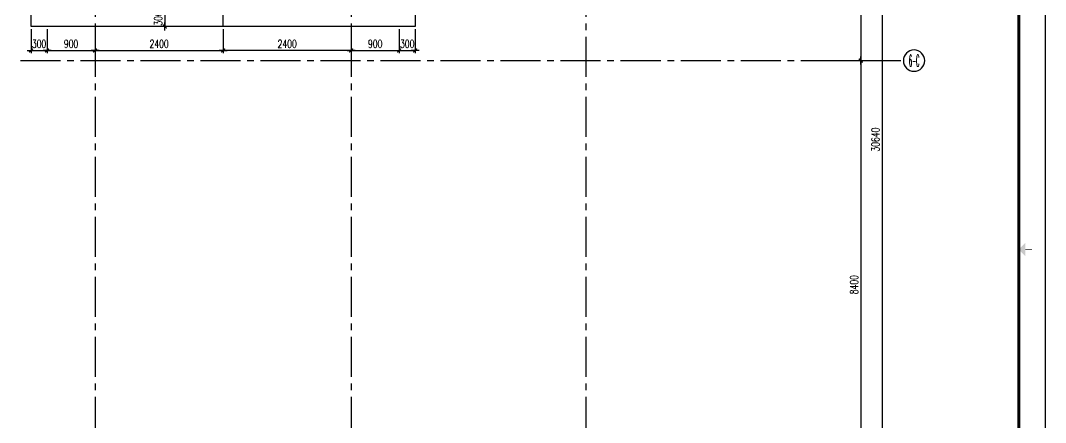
# Model space of a CAD drawing. Extents: x -395226 to -176901, y -140672 to 68263.
# Drawn here: x -196112 to -176901, y 35296 to 42832 of the extents above; entities that cross this region are included whole.
import ezdxf
from ezdxf.enums import TextEntityAlignment as Align

# ---------------------------------------------------------------- set-up
doc = ezdxf.new("R2010")
doc.units = 0
doc.header["$LTSCALE"] = 1000
doc.header["$MEASUREMENT"] = 0
doc.linetypes.add('ACAD_ISO08W100', pattern=[36, 24, -3, 6, -3])
doc.linetypes.add('Plans$0$CENTER2', pattern=[1.125, 0.75, -0.125, 0.125, -0.125])
doc.layers.get('0').update_dxf_attribs({"linetype": 'CONTINUOUS'})
doc.layers.get('Defpoints').update_dxf_attribs({"linetype": 'CONTINUOUS'})
for name, color, linetype in [('A-AXIS', 3, 'CONTINUOUS'), ('A-AXIS-TEXT', 7, 'CONTINUOUS'), ('A-DIM', 201, 'CONTINUOUS'), ('A-DOTE', 8, 'ACAD_ISO08W100'), ('A-PUB-DIM', 3, 'CONTINUOUS'), ('A-RAIN', 6, 'CONTINUOUS'), ('A-ROOF', 7, 'CONTINUOUS'), ('Plans$0$Grid', 9, 'Plans$0$CENTER2'), ('图框', 7, 'CONTINUOUS')]:
    doc.layers.add(name, color=color, linetype=linetype)
doc.styles.add('COMPLEX', font='COMPLEX')
doc.styles.add('DIM_FONT', font='SIMPLEX', dxfattribs={"width": 0.7, "bigfont": 'GBCBIG'})
doc.dimstyles.new('DIM100', dxfattribs={"dimscale": 100, "dimtxt": 3, "dimasz": 0.01, "dimexe": 1, "dimexo": 1, "dimgap": 1, "dimtad": 1, "dimdec": 0, "dimzin": 0, "dimdsep": 46, "dimtxsty": 'DIM_FONT', "dimblk1": '_DIMX', "dimblk2": '_DIMX', "dimsah": 1, "dimcen": 0.01, "dimclrd": 256, "dimclre": 256, "dimclrt": 7, "dimadec": 0, "dimazin": 0, "dimtfac": 1, "dimtdec": 0, "dimtix": 1, "dimtmove": 2, "dimatfit": 3, "dimldrblk": '_DIMX', "dimfxl": 0, "dimtolj": 1, "dimtzin": 5, "dimarcsym": 0})

# ---------------------------------------------------------------- blocks, each defined once
blk = doc.blocks.new('_DIMX')
blk.add_line((-150, 0), (150, 0))
at = {"const_width": 50}
blk.add_lwpolyline([(-70, -70), (70, 70)], dxfattribs=at)
blk = doc.blocks.new('*D492')
at = {"layer": 'A-PUB-DIM', "lineweight": -2}
for p, q in [((7251, 9240), (7852, 9240)), ((7802, 9239), (7802, 6001)), ((7251, 6000), (7852, 6000))]:
    blk.add_line(p, q, dxfattribs=at)
at = {"layer": 'Defpoints', "color": 0}
for p in [(7201, 9240), (7201, 6000), (7802, 6000)]:
    blk.add_point(p, dxfattribs=at)
at = {"layer": 'A-PUB-DIM', "lineweight": -2, "xscale": 0.5, "yscale": 0.5, "zscale": 0.5}
for p, rotation in [((7802, 9240), 90), ((7802, 6000), 270)]:
    blk.add_blockref('_DIMX', p, dxfattribs=dict(at, rotation=rotation))
at = {"layer": 'A-PUB-DIM', "insert": (7677, 7620), "char_height": 150, "attachment_point": 5, "rotation": 90, "style": 'DIM_FONT'}
blk.add_mtext('\\A1;3240', dxfattribs=at)
blk = doc.blocks.new('*D493')
at = {"layer": 'A-PUB-DIM', "lineweight": -2}
for p, q in [((7251, 6000), (7852, 6000)), ((7802, 6000), (7802, -2399)), ((7251, -2400), (7852, -2400))]:
    blk.add_line(p, q, dxfattribs=at)
at = {"layer": 'Defpoints', "color": 0}
for p in [(7201, 6000), (7201, -2400), (7802, -2400)]:
    blk.add_point(p, dxfattribs=at)
at = {"layer": 'A-PUB-DIM', "lineweight": -2, "xscale": 0.5, "yscale": 0.5, "zscale": 0.5}
for p, rotation in [((7802, 6000), 90), ((7802, -2400), 270)]:
    blk.add_blockref('_DIMX', p, dxfattribs=dict(at, rotation=rotation))
at = {"layer": 'A-PUB-DIM', "insert": (7677, 1800), "char_height": 150, "attachment_point": 5, "rotation": 90, "style": 'DIM_FONT'}
blk.add_mtext('\\A1;8400', dxfattribs=at)
blk = doc.blocks.new('*D495')
at = {"layer": 'A-PUB-DIM', "lineweight": -2}
for p, q in [((6943, 19840), (8252, 19840)), ((8202, 19840), (8202, -10799)), ((6943, -10800), (8252, -10800))]:
    blk.add_line(p, q, dxfattribs=at)
at = {"layer": 'Defpoints', "color": 0}
for p in [(6893, 19840), (6893, -10800), (8202, -10800)]:
    blk.add_point(p, dxfattribs=at)
at = {"layer": 'A-PUB-DIM', "lineweight": -2, "xscale": 0.5, "yscale": 0.5, "zscale": 0.5}
for p, rotation in [((8202, 19840), 90), ((8202, -10800), 270)]:
    blk.add_blockref('_DIMX', p, dxfattribs=dict(at, rotation=rotation))
at = {"layer": 'A-PUB-DIM', "insert": (8077, 4520), "char_height": 150, "attachment_point": 5, "rotation": 90, "style": 'DIM_FONT'}
blk.add_mtext('\\A1;30640', dxfattribs=at)
blk = doc.blocks.new('_AXISO')
blk.add_circle((0, 0), 0.5)
at = {"layer": 'A-AXIS-TEXT', "style": 'COMPLEX', "width": 1.041667}
blk.add_attdef('A', text='', height=0.56, dxfattribs=at).set_placement((-0.25, -0.28), (0.25, -0.28), align=Align.FIT)
blk = doc.blocks.new('*D655')
at = {"layer": 'A-DIM', "lineweight": -2}
for p, q in [((-193006, 43020), (-193456, 43020)), ((-193406, 43020), (-193406, 43021)), ((-193406, 43020), (-193406, 42720)), ((-193006, 42720), (-193456, 42720)), ((-193406, 42719), (-193406, 42719))]:
    blk.add_line(p, q, dxfattribs=at)
at = {"layer": 'Defpoints', "color": 0}
for p in [(-192956, 43020), (-193406, 42720), (-192956, 42720)]:
    blk.add_point(p, dxfattribs=at)
at = {"layer": 'A-DIM', "lineweight": -2, "xscale": 0.5, "yscale": 0.5, "zscale": 0.5}
for p, rotation in [((-193406, 43020), 270), ((-193406, 42720), 90)]:
    blk.add_blockref('_DIMX', p, dxfattribs=dict(at, rotation=rotation))
at = {"layer": 'A-DIM', "insert": (-193531, 42870), "char_height": 150, "attachment_point": 5, "rotation": 90, "style": 'DIM_FONT'}
blk.add_mtext('\\A1;300', dxfattribs=at)
blk = doc.blocks.new('*D667')
at = {"layer": 'A-DIM', "lineweight": -2}
for p, q in [((-189914, 42670), (-189914, 42220)), ((-189014, 42670), (-189014, 42220)), ((-189913, 42270), (-189014, 42270))]:
    blk.add_line(p, q, dxfattribs=at)
at = {"layer": 'Defpoints', "color": 0}
for p in [(-189914, 42720), (-189014, 42720), (-189014, 42270)]:
    blk.add_point(p, dxfattribs=at)
at = {"layer": 'A-DIM', "lineweight": -2, "xscale": 0.5, "yscale": 0.5, "zscale": 0.5, "rotation": 180}
blk.add_blockref('_DIMX', (-189914, 42270), dxfattribs=at)
at = {"layer": 'A-DIM', "lineweight": -2, "xscale": 0.5, "yscale": 0.5, "zscale": 0.5}
blk.add_blockref('_DIMX', (-189014, 42270), dxfattribs=at)
at = {"layer": 'A-DIM', "insert": (-189464, 42395), "char_height": 150, "attachment_point": 5, "style": 'DIM_FONT'}
blk.add_mtext('\\A1;900', dxfattribs=at)
blk = doc.blocks.new('*D668')
at = {"layer": 'A-DIM', "lineweight": -2}
for p, q in [((-189014, 42670), (-189014, 42220)), ((-188714, 42670), (-188714, 42220)), ((-189014, 42270), (-189015, 42270)), ((-189014, 42270), (-188714, 42270)), ((-188713, 42270), (-188713, 42270))]:
    blk.add_line(p, q, dxfattribs=at)
at = {"layer": 'Defpoints', "color": 0}
for p in [(-189014, 42720), (-188714, 42720), (-188714, 42270)]:
    blk.add_point(p, dxfattribs=at)
at = {"layer": 'A-DIM', "lineweight": -2, "xscale": 0.5, "yscale": 0.5, "zscale": 0.5}
blk.add_blockref('_DIMX', (-189014, 42270), dxfattribs=at)
at = {"layer": 'A-DIM', "lineweight": -2, "xscale": 0.5, "yscale": 0.5, "zscale": 0.5, "rotation": 180}
blk.add_blockref('_DIMX', (-188714, 42270), dxfattribs=at)
at = {"layer": 'A-DIM', "insert": (-188864, 42395), "char_height": 150, "attachment_point": 5, "style": 'DIM_FONT'}
blk.add_mtext('\\A1;300', dxfattribs=at)
blk = doc.blocks.new('*D669')
at = {"layer": 'A-DIM', "lineweight": -2}
for p, q in [((-194714, 42670), (-194714, 42220)), ((-192314, 42670), (-192314, 42220)), ((-194713, 42270), (-192314, 42270))]:
    blk.add_line(p, q, dxfattribs=at)
at = {"layer": 'Defpoints', "color": 0}
for p in [(-194714, 42720), (-192314, 42720), (-192314, 42270)]:
    blk.add_point(p, dxfattribs=at)
at = {"layer": 'A-DIM', "lineweight": -2, "xscale": 0.5, "yscale": 0.5, "zscale": 0.5, "rotation": 180}
blk.add_blockref('_DIMX', (-194714, 42270), dxfattribs=at)
at = {"layer": 'A-DIM', "lineweight": -2, "xscale": 0.5, "yscale": 0.5, "zscale": 0.5}
blk.add_blockref('_DIMX', (-192314, 42270), dxfattribs=at)
at = {"layer": 'A-DIM', "insert": (-193514, 42395), "char_height": 150, "attachment_point": 5, "style": 'DIM_FONT'}
blk.add_mtext('\\A1;2400', dxfattribs=at)
blk = doc.blocks.new('*D670')
at = {"layer": 'A-DIM', "lineweight": -2}
for p, q in [((-195614, 42670), (-195614, 42220)), ((-194714, 42670), (-194714, 42220)), ((-195613, 42270), (-194714, 42270))]:
    blk.add_line(p, q, dxfattribs=at)
at = {"layer": 'Defpoints', "color": 0}
for p in [(-195614, 42720), (-194714, 42720), (-194714, 42270)]:
    blk.add_point(p, dxfattribs=at)
at = {"layer": 'A-DIM', "lineweight": -2, "xscale": 0.5, "yscale": 0.5, "zscale": 0.5, "rotation": 180}
blk.add_blockref('_DIMX', (-195614, 42270), dxfattribs=at)
at = {"layer": 'A-DIM', "lineweight": -2, "xscale": 0.5, "yscale": 0.5, "zscale": 0.5}
blk.add_blockref('_DIMX', (-194714, 42270), dxfattribs=at)
at = {"layer": 'A-DIM', "insert": (-195164, 42395), "char_height": 150, "attachment_point": 5, "style": 'DIM_FONT'}
blk.add_mtext('\\A1;900', dxfattribs=at)
blk = doc.blocks.new('*D671')
at = {"layer": 'A-DIM', "lineweight": -2}
for p, q in [((-195914, 42670), (-195914, 42220)), ((-195614, 42670), (-195614, 42220)), ((-195914, 42270), (-195915, 42270)), ((-195914, 42270), (-195614, 42270)), ((-195613, 42270), (-195613, 42270))]:
    blk.add_line(p, q, dxfattribs=at)
at = {"layer": 'Defpoints', "color": 0}
for p in [(-195914, 42720), (-195614, 42720), (-195614, 42270)]:
    blk.add_point(p, dxfattribs=at)
at = {"layer": 'A-DIM', "lineweight": -2, "xscale": 0.5, "yscale": 0.5, "zscale": 0.5}
blk.add_blockref('_DIMX', (-195914, 42270), dxfattribs=at)
at = {"layer": 'A-DIM', "lineweight": -2, "xscale": 0.5, "yscale": 0.5, "zscale": 0.5, "rotation": 180}
blk.add_blockref('_DIMX', (-195614, 42270), dxfattribs=at)
at = {"layer": 'A-DIM', "insert": (-195764, 42395), "char_height": 150, "attachment_point": 5, "style": 'DIM_FONT'}
blk.add_mtext('\\A1;300', dxfattribs=at)
blk = doc.blocks.new('*D672')
at = {"layer": 'A-DIM', "lineweight": -2}
for p, q in [((-192314, 42670), (-192314, 42220)), ((-189914, 42670), (-189914, 42220)), ((-189914, 42270), (-192313, 42270))]:
    blk.add_line(p, q, dxfattribs=at)
at = {"layer": 'Defpoints', "color": 0}
for p in [(-192314, 42720), (-189914, 42720), (-192314, 42270)]:
    blk.add_point(p, dxfattribs=at)
at = {"layer": 'A-DIM', "lineweight": -2, "xscale": 0.5, "yscale": 0.5, "zscale": 0.5, "rotation": 180}
blk.add_blockref('_DIMX', (-192314, 42270), dxfattribs=at)
at = {"layer": 'A-DIM', "lineweight": -2, "xscale": 0.5, "yscale": 0.5, "zscale": 0.5}
blk.add_blockref('_DIMX', (-189914, 42270), dxfattribs=at)
at = {"layer": 'A-DIM', "insert": (-191114, 42395), "char_height": 150, "attachment_point": 5, "style": 'DIM_FONT'}
blk.add_mtext('\\A1;2400', dxfattribs=at)
blk = doc.blocks.new('TJAD_TK_A0')
at = {"layer": '图框'}
blk.add_line((2162, 399.3), (973, 399.3), dxfattribs=at)
at = {"layer": '图框', "const_width": 0.3}
blk.add_lwpolyline([(1567.5, 391.74), (1567.5, 394.24)], dxfattribs=at)
at = {"layer": '图框', "const_width": 1.2}
blk.add_lwpolyline([(2152, -431.7), (2152, 389.3), (998, 389.3), (998, -431.7)], close=True, dxfattribs=at)
at = {"layer": '图框'}
blk.add_solid([(1565, 391.74), (1570, 391.74), (1567.5, 389.24)], dxfattribs=at)
blk = doc.blocks.new('Grid')
at = {"layer": 'Plans$0$Grid', "color": 8}
for p, q in [((-6548.2, 23320), (-6548.2, -15380)), ((-1748.2, 23320), (-1748.2, -15380)), ((2651.8, 23320), (2651.8, -15380)), ((-28198.2, 6000), (8601.8, 6000))]:
    blk.add_line(p, q, dxfattribs=at)
at = {"layer": 'A-AXIS'}
ref = blk.add_blockref('_AXISO', (8801.8, 6000), dxfattribs=dict(at, xscale=-400.0000000232831, yscale=399.9999999941792, zscale=400))
ref.add_attrib('A', '6-C', dxfattribs={"layer": 'A-AXIS-TEXT', "height": 224, "style": 'COMPLEX', "width": 0.301669}).set_placement((8705.5, 5888), (8901.8, 5888), align=Align.FIT)
at = {"layer": 'A-PUB-DIM'}
for base, p1, p2, picture, middle in [((8201.8, -10800), (6893.4, 19840), (6893.4, -10800), '*D495', (8076.8, 4520)), ((7801.8, 6000), (7201.1, 9240), (7201.1, 6000), '*D492', (7676.8, 7620)), ((7801.8, -2400), (7201.1, 6000), (7201.1, -2400), '*D493', (7676.8, 1800))]:
    dim = blk.add_linear_dim(base=base, p1=p1, p2=p2, angle=90, dimstyle='DIM100', override={"dimscale": 50, "dimclrt": 256}, dxfattribs=at)
    dim.commit()
    dim.dimension.update_dxf_attribs({"geometry": picture, "text_midpoint": middle})

msp = doc.modelspace()

# ---------------------------------------------------------------- linework, layer by layer
at = {"layer": 'A-RAIN'}
msp.add_line((-192313.6, 42719.8), (-192313.6, 43019.8), dxfattribs=at)
at = {"layer": 'A-ROOF'}
msp.add_lwpolyline([(-200313.6, 51369.8), (-200313.6, 53519.8), (-195913.6, 53519.8), (-195913.6, 56719.8), (-188713.6, 56719.8), (-188713.6, 53519.8), (-184313.6, 53519.8), (-184313.6, 44119.8), (-188713.6, 44119.8), (-188713.6, 42719.8), (-195913.6, 42719.8), (-195913.6, 44119.8), (-200313.6, 44119.8)], dxfattribs=at)

# ---------------------------------------------------------------- block references
at = {"layer": 'A-DOTE'}
msp.add_blockref('Grid', (-188165.4, 36079.8), dxfattribs=at)
at = {"layer": '图框', "xscale": 50, "yscale": 50, "zscale": 50, "rotation": 270}
msp.add_blockref('TJAD_TK_A0', (-196865.8, 116912.9), dxfattribs=at)

# ---------------------------------------------------------------- dimensions: what is measured, and where the dimension line sits
at = {"layer": 'A-DIM'}
for p1, p2, distance, picture, middle in [((-192956.4, 43019.8), (-192956.4, 42719.8), -450, '*D655', (-193531.4, 42869.8)), ((-195913.6, 42719.8), (-195613.6, 42719.8), -450, '*D671', (-195763.6, 42394.8)), ((-195613.6, 42719.8), (-194713.6, 42719.8), -450, '*D670', (-195163.6, 42394.8)), ((-194713.6, 42719.8), (-192313.6, 42719.8), -450, '*D669', (-193513.6, 42394.8)), ((-189913.6, 42719.8), (-192313.6, 42719.8), 450, '*D672', (-191113.6, 42394.8)), ((-189913.6, 42719.8), (-189013.6, 42719.8), -450, '*D667', (-189463.6, 42394.8)), ((-189013.6, 42719.8), (-188713.6, 42719.8), -450, '*D668', (-188863.6, 42394.8))]:
    dim = msp.add_aligned_dim(p1=p1, p2=p2, distance=distance, dimstyle='DIM100', override={"dimscale": 50, "dimclrt": 256}, dxfattribs=at)
    dim.commit()
    dim.dimension.update_dxf_attribs({"geometry": picture, "text_midpoint": middle})

doc.saveas('drawing.dxf')
